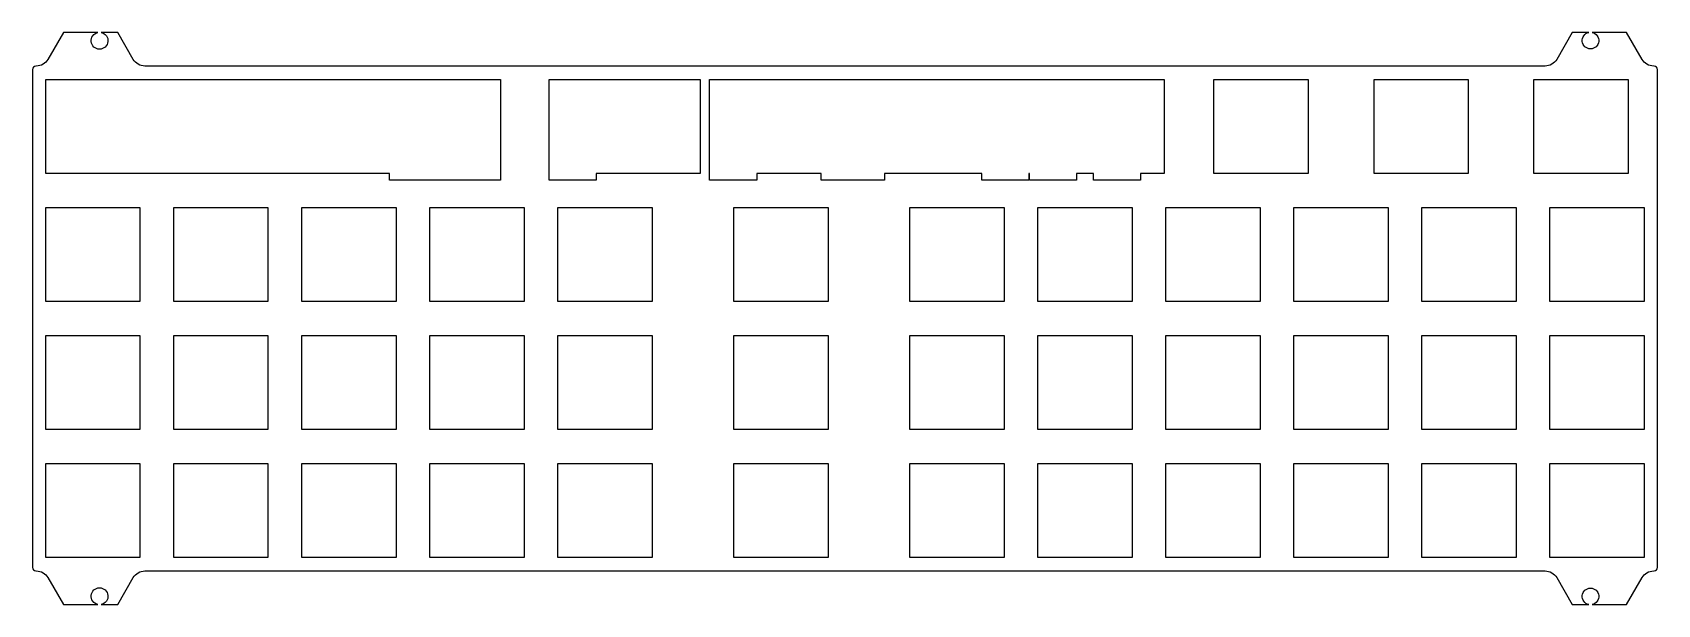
# Model space of a CAD drawing. Header units: millimetres. Extents: x -233 to 9, y -14 to 71.
import ezdxf

# ---------------------------------------------------------------- set-up
doc = ezdxf.new("R2010")
doc.units = ezdxf.units.MM
doc.layers.get('0').update_dxf_attribs({"linetype": 'CONTINUOUS'})

msp = doc.modelspace()

# ---------------------------------------------------------------- linework, layer by layer
msp.add_lwpolyline([(-220.16, 71.15), (-222.61, 71.15, -9.949874), (-223.11, 71.15), (-228.23, 71.15), (-230.54, 67.15, -0.267949), (-232.27, 66.15), (-232.34, 66.15, 0.414214), (-232.84, 65.65), (-232.84, -8.5, 0.414214), (-232.34, -9), (-232.27, -9, -0.267949), (-230.54, -10), (-228.23, -14), (-223.11, -14, -9.949874), (-222.61, -14), (-220.16, -14), (-217.85, -10, -0.267949), (-216.12, -9), (-7.72, -9, -0.267949), (-5.99, -10), (-3.68, -14), (-1.22, -14, -9.949874), (-0.73, -14), (4.39, -14), (6.7, -10, -0.267949), (8.43, -9), (8.5, -9, 0.414214), (9, -8.5), (9, 65.65, 0.414214), (8.5, 66.15), (8.43, 66.15, -0.267949), (6.7, 67.15), (4.39, 71.15), (-0.73, 71.15, -9.949874), (-1.22, 71.15), (-3.68, 71.15), (-5.99, 67.15, -0.267949), (-7.72, 66.15), (-216.12, 66.15, -0.267949), (-217.85, 67.15)], format="xyb", close=True)
for points in [[(-163.19, 64.15), (-163.19, 49.15), (-179.71, 49.15), (-179.71, 50.15), (-230.84, 50.15), (-230.84, 64.15)], [(-133.49, 64.15), (-133.49, 50.15), (-148.93, 50.15), (-148.93, 49.15), (-155.93, 49.15), (-155.93, 64.15)], [(-74.94, 50.15), (-77.46, 50.15), (-77.46, 49.15), (-84.46, 49.15), (-84.46, 50.15), (-84.57, 50.15), (-84.57, 49.15), (-91.57, 49.15), (-91.57, 50.15), (-106.04, 50.15), (-106.04, 49.15), (-115.45, 49.15), (-115.45, 50.15), (-125.06, 50.15), (-125.06, 49.15), (-132.09, 49.15), (-132.09, 64.15), (-64.44, 64.15), (-64.44, 50.15), (-67.94, 50.15), (-67.94, 49.15), (-74.94, 49.15)], [(-57.01, 64.15), (-43.01, 64.15), (-43.01, 50.15), (-57.01, 50.15)], [(-19.19, 50.15), (-33.19, 50.15), (-33.19, 64.15), (-19.19, 64.15)], [(-9.38, 50.15), (-9.38, 64.15), (4.62, 64.15), (4.62, 50.15)], [(-230.84, 45.1), (-216.84, 45.1), (-216.84, 31.1), (-230.84, 31.1)], [(-211.79, 45.1), (-197.79, 45.1), (-197.79, 31.1), (-211.79, 31.1)], [(-178.74, 31.1), (-192.74, 31.1), (-192.74, 45.1), (-178.74, 45.1)], [(-173.69, 45.1), (-159.69, 45.1), (-159.69, 31.1), (-173.69, 31.1)], [(-154.64, 45.1), (-140.64, 45.1), (-140.64, 31.1), (-154.64, 31.1)], [(-128.44, 31.1), (-128.44, 45.1), (-114.44, 45.1), (-114.44, 31.1)], [(-88.25, 45.1), (-88.25, 31.1), (-102.25, 31.1), (-102.25, 45.1)], [(-69.2, 31.1), (-83.2, 31.1), (-83.2, 45.1), (-69.2, 45.1)], [(-50.15, 31.1), (-64.15, 31.1), (-64.15, 45.1), (-50.15, 45.1)], [(-31.1, 45.1), (-31.1, 31.1), (-45.1, 31.1), (-45.1, 45.1)], [(-26.05, 31.1), (-26.05, 45.1), (-12.05, 45.1), (-12.05, 31.1)], [(7, 31.1), (-7, 31.1), (-7, 45.1), (7, 45.1)], [(-216.84, 26.05), (-216.84, 12.05), (-230.84, 12.05), (-230.84, 26.05)], [(-211.79, 26.05), (-197.79, 26.05), (-197.79, 12.05), (-211.79, 12.05)], [(-192.74, 12.05), (-192.74, 26.05), (-178.74, 26.05), (-178.74, 12.05)], [(-173.69, 26.05), (-159.69, 26.05), (-159.69, 12.05), (-173.69, 12.05)], [(-140.64, 26.05), (-140.64, 12.05), (-154.64, 12.05), (-154.64, 26.05)], [(-128.44, 26.05), (-114.44, 26.05), (-114.44, 12.05), (-128.44, 12.05)], [(-88.25, 26.05), (-88.25, 12.05), (-102.25, 12.05), (-102.25, 26.05)], [(-69.2, 12.05), (-83.2, 12.05), (-83.2, 26.05), (-69.2, 26.05)], [(-50.15, 26.05), (-50.15, 12.05), (-64.15, 12.05), (-64.15, 26.05)], [(-45.1, 26.05), (-31.1, 26.05), (-31.1, 12.05), (-45.1, 12.05)], [(-12.05, 26.05), (-12.05, 12.05), (-26.05, 12.05), (-26.05, 26.05)], [(-7, 26.05), (7, 26.05), (7, 12.05), (-7, 12.05)], [(-230.84, -7), (-230.84, 7), (-216.84, 7), (-216.84, -7)], [(-211.79, 7), (-197.79, 7), (-197.79, -7), (-211.79, -7)], [(-192.74, 7), (-178.74, 7), (-178.74, -7), (-192.74, -7)], [(-159.69, -7), (-173.69, -7), (-173.69, 7), (-159.69, 7)], [(-140.64, 7), (-140.64, -7), (-154.64, -7), (-154.64, 7)], [(-114.44, -7), (-128.44, -7), (-128.44, 7), (-114.44, 7)], [(-88.25, -7), (-102.25, -7), (-102.25, 7), (-88.25, 7)], [(-69.2, 7), (-69.2, -7), (-83.2, -7), (-83.2, 7)], [(-50.15, -7), (-64.15, -7), (-64.15, 7), (-50.15, 7)], [(-31.1, 7), (-31.1, -7), (-45.1, -7), (-45.1, 7)], [(-26.05, -7), (-26.05, 7), (-12.05, 7), (-12.05, -7)], [(7, -7), (-7, -7), (-7, 7), (7, 7)]]:
    msp.add_lwpolyline(points, close=True)

doc.saveas('drawing.dxf')
